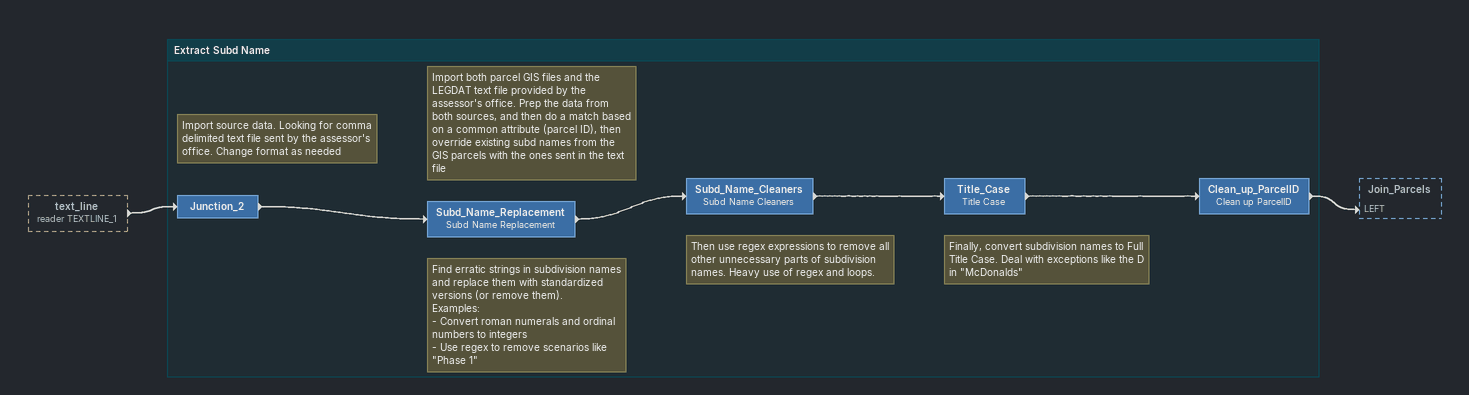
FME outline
text_line (reader TEXTLINE_1) [outside]
    -> Junction_2

Bookmark: Extract Subd Name
Note: Import source data. Looking for comma delimited text file sent by the assessor's office. Change format as needed
Junction_2
    -> Subd_Name_Replacement
Note: Find erratic strings in subdivision names and replace them with standardized versions (or remove them). / Examples: / - Convert roman numerals and ordinal numbers to integers / - Use regex to remove scenarios like "Phase 1"
Note: Import both parcel GIS files and the LEGDAT text file provided by the assessor's office. Prep the data from both sources, and then do a match based on a common attribute (parcel ID), then override existing subd names from the GIS parcels with the ones sent in the text file
Subd_Name_Replacement: Subd Name Replacement
    -> Subd_Name_Cleaners
Note: Then use regex expressions to remove all other unnecessary parts of subdivision names. Heavy use of regex and loops.
Subd_Name_Cleaners: Subd Name Cleaners
    -> Title_Case
Note: Finally, convert subdivision names to Full Title Case. Deal with exceptions like the D in "McDonalds"
Title_Case: Title Case
    -> Clean_up_ParcelID
Clean_up_ParcelID: Clean up ParcelID
    -> Join_Parcels [LEFT]
